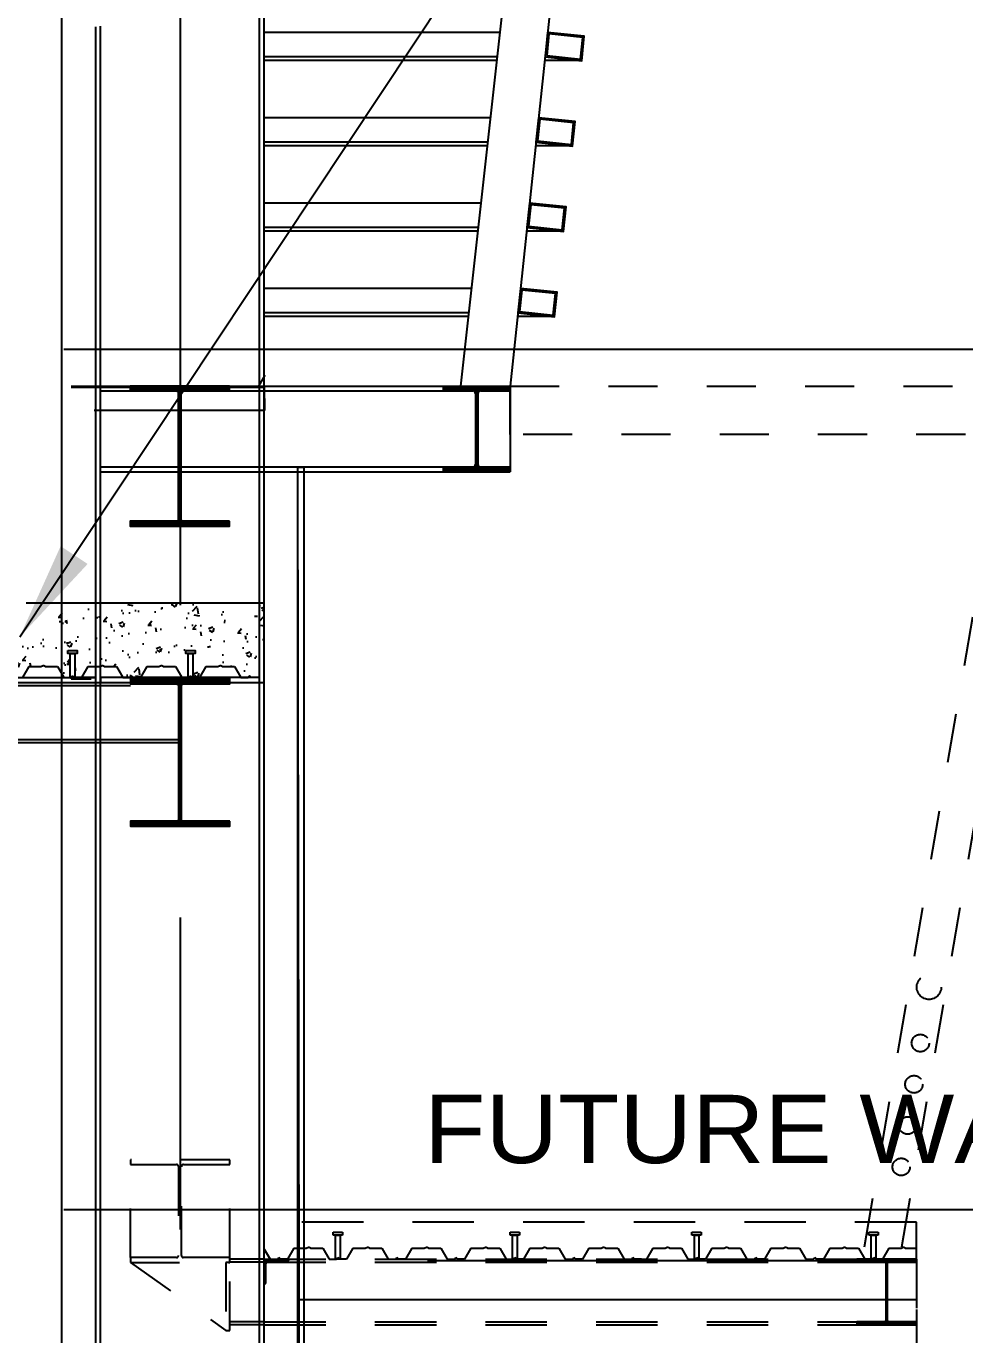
# Model space of a CAD drawing. Header units: millimetres. Extents: x 2148 to 2681, y 758 to 986.
# Drawn here: x 2215.963 to 2217.872, y 854.152 to 856.814 of the extents above; entities that cross this region are included whole.
import ezdxf

# ---------------------------------------------------------------- set-up
doc = ezdxf.new("R2010")
doc.units = ezdxf.units.MM
for name, pattern in [('CENTER2', [28.575, 19.05, -3.175, 3.175, -3.175]), ('DASHED2', [0.375, 0.25, -0.125]), ('HIDDEN', [0.375, 0.25, -0.125])]:
    doc.linetypes.add(name, pattern=pattern)
for name, color, linetype in [("arch'l plan-pl", 8, 'Continuous'), ('D', 1, 'Continuous'), ('HATCH', 8, 'Continuous'), ('L1', 1, 'Continuous'), ('Layer1', 5, 'Continuous'), ('S_GRID LINES', 252, 'Continuous')]:
    doc.layers.add(name, color=color, linetype=linetype)
doc.styles.add('ARIALNW', font='ARIALN.TTF')
doc.styles.add('MMTX$0$ESMX$0$X-OPTA1D', font='x-opta1d')
doc.dimstyles.new('DIM 200', dxfattribs={"dimtxt": 0.36, "dimasz": 0.35, "dimexe": 0.1, "dimexo": 0, "dimgap": 0.08, "dimtad": 1, "dimlfac": 2, "dimrnd": 0.005, "dimzin": 1, "dimdsep": 46, "dimtxsty": 'ARIALNW', "dimcen": 0.09, "dimclrd": 6, "dimclre": 6, "dimclrt": 13, "dimadec": 0, "dimazin": 0, "dimtfac": 1, "dimtofl": 0, "dimtmove": 2, "dimatfit": 3, "dimfxl": 1, "dimtolj": 1, "dimtzin": 0, "dimarcsym": 0})
pattern_1 = [(50, (179.72162, -681.11497), (0.0910923345, -0.0079695428), [0.009525, -0.104775]), (355, (179.72162, -681.11497), (-0.017621413, 0.0955283214), [0.00762, -0.08382]), (100.451, (179.72921, -681.11564), (0.0734712508, 0.087558344), [0.008095, -0.089045]), (46.1842, (179.72162, -681.08957), (0.1355395204, -0.021021164), [0.0142875, -0.1571625]), (96.6356, (179.73291, -681.09132), (0.118702117, 0.123712778), [0.0121425, -0.1335675]), (351.184, (179.72162, -681.08957), (0.118702303, 0.123712559), [0.01143, -0.12573]), (21, (179.73432, -681.09592), (0.07580744, -0.0511327593), [0.009525, -0.104775]), (326, (179.73432, -681.09592), (0.0309010142, 0.092093983), [0.00762, -0.08382]), (71.4514, (179.740635, -681.10018), (0.1067082454, 0.040961429), [0.008095, -0.089045]), (37.5, (179.721617, -681.114972), (0.00154430163, 0.04227751944), [0, -0.082804, 0, -0.08509, 0, -0.0841375]), (7.5, (179.721617, -681.114972), (0.03340983126, 0.0500902874), [0, -0.048514, 0, -0.080899, 0, -0.0320675]), (327.5, (179.693296, -681.114972), (0.0677952976, -0.002864372), [0, -0.03175, 0, -0.09906, 0, -0.131445]), (317.5, (179.680596, -681.11497), (0.0740645907, 0.0127132455), [0, -0.041275, 0, -0.065786, 0, -0.093345])]

# ---------------------------------------------------------------- blocks, each defined once
blk = doc.blocks.new('*D2282')
at = {"layer": 'D', "color": 6, "lineweight": -2, "ltscale": 0.5, "transparency": 16777216}
for p, q in [((2216.5462, 854.4071), (2222.1587, 854.4071)), ((2222.0587, 852.9371), (2222.0587, 854.1271)), ((2216.5462, 852.6571), (2222.1587, 852.6571))]:
    blk.add_line(p, q, dxfattribs=at)
at = {"layer": 'D', "color": 6, "ltscale": 0.5, "transparency": 16777216}
for points in [[(2222.012, 854.1271), (2222.1054, 854.1271), (2222.0587, 854.4071)], [(2222.012, 852.9371), (2222.1054, 852.9371), (2222.0587, 852.6571)]]:
    blk.add_solid(points, dxfattribs=at)
at = {"layer": 'Defpoints', "color": 0, "ltscale": 0.5, "transparency": 16777216}
for p in [(2216.5462, 854.4071, 0), (2222.0587, 854.4071), (2216.5462, 852.6571)]:
    blk.add_point(p, dxfattribs=at)
at = {"layer": 'D', "color": 13, "ltscale": 0.5, "transparency": 16777216, "insert": (2221.7949, 853.5321), "char_height": 0.36, "attachment_point": 5, "rotation": 90, "style": 'ARIALNW'}
blk.add_mtext('\\A1;3.50', dxfattribs=at)
blk = doc.blocks.new('*D2288')
at = {"layer": 'D', "color": 6, "lineweight": -2, "ltscale": 0.5, "transparency": 16777216}
for p, q in [((2216.5462, 856.1571), (2222.1587, 856.1571)), ((2222.0587, 854.6871), (2222.0587, 855.8771)), ((2216.0391, 854.4071), (2222.1587, 854.4071))]:
    blk.add_line(p, q, dxfattribs=at)
at = {"layer": 'D', "color": 6, "ltscale": 0.5, "transparency": 16777216}
for points in [[(2222.012, 855.8771), (2222.1054, 855.8771), (2222.0587, 856.1571)], [(2222.012, 854.6871), (2222.1054, 854.6871), (2222.0587, 854.4071)]]:
    blk.add_solid(points, dxfattribs=at)
at = {"layer": 'Defpoints', "color": 0, "ltscale": 0.5, "transparency": 16777216}
for p in [(2216.5462, 856.1571), (2222.0587, 856.1571), (2216.0391, 854.4071, 0)]:
    blk.add_point(p, dxfattribs=at)
at = {"layer": 'D', "color": 13, "ltscale": 0.5, "transparency": 16777216, "insert": (2221.7949, 855.2821), "char_height": 0.36, "attachment_point": 5, "rotation": 90, "style": 'ARIALNW'}
blk.add_mtext('\\A1;3.50', dxfattribs=at)
blk = doc.blocks.new('*D2289')
at = {"layer": 'D', "color": 6, "lineweight": -2, "ltscale": 0.5, "transparency": 16777216}
for p, q in [((2216.5462, 857.9071), (2222.1587, 857.9071)), ((2222.0587, 856.4371), (2222.0587, 857.6271)), ((2216.0391, 856.1571), (2222.1587, 856.1571))]:
    blk.add_line(p, q, dxfattribs=at)
at = {"layer": 'D', "color": 6, "ltscale": 0.5, "transparency": 16777216}
for points in [[(2222.012, 857.6271), (2222.1054, 857.6271), (2222.0587, 857.9071)], [(2222.012, 856.4371), (2222.1054, 856.4371), (2222.0587, 856.1571)]]:
    blk.add_solid(points, dxfattribs=at)
at = {"layer": 'Defpoints', "color": 0, "ltscale": 0.5, "transparency": 16777216}
for p in [(2216.5462, 857.9071), (2222.0587, 857.9071), (2216.0391, 856.1571, 0)]:
    blk.add_point(p, dxfattribs=at)
at = {"layer": 'D', "color": 13, "ltscale": 0.5, "transparency": 16777216, "insert": (2221.7949, 857.0321), "char_height": 0.36, "attachment_point": 5, "rotation": 90, "style": 'ARIALNW'}
blk.add_mtext('\\A1;3.50', dxfattribs=at)

msp = doc.modelspace()

# ---------------------------------------------------------------- hatches: boundary and pattern name
at = {"layer": 'D'}
h = msp.add_hatch(dxfattribs=at)
h.set_pattern_fill('AR-CONC', color=256, scale=0.0005, style=0)
h.set_pattern_definition(pattern_1)
h.paths.add_polyline_path([(2216.4470241, 855.6407347), (2216.4370241, 855.6407347), (2216.4370241, 855.4791525), (2216.4470241, 855.4791525)])
h.paths.add_polyline_path([(2216.4370241, 855.6407347), (2216.2755365, 855.6407347), (2216.2755365, 855.4955092), (2216.2792237, 855.4891525), (2216.2922154, 855.4891525), (2216.2922154, 855.538074), (2216.2872437, 855.538074), (2216.2872437, 855.5441272), (2216.3062505, 855.5441272), (2216.3062505, 855.538074), (2216.3016536, 855.538074), (2216.3016536, 855.4891525), (2216.3148829, 855.4891525), (2216.3277434, 855.5113239), (2216.3527434, 855.5113239), (2216.3570568, 855.5136725), (2216.3613701, 855.5113239), (2216.3863701, 855.5113239), (2216.3992306, 855.4891525), (2216.4140886, 855.4891525), (2216.4170602, 855.4924305), (2216.4200318, 855.4891525), (2216.4370241, 855.4891525)])
h.paths.add_polyline_path([(2216.2755365, 855.6407347), (2216.1140443, 855.6407347), (2216.1140443, 855.5120398), (2216.1170429, 855.5136725), (2216.1213563, 855.5113239), (2216.1463563, 855.5113239), (2216.1592168, 855.4891525), (2216.1740748, 855.4891525), (2216.1770464, 855.4924305), (2216.180018, 855.4891525), (2216.194876, 855.4891525), (2216.2077365, 855.5113239), (2216.2327365, 855.5113239), (2216.2370499, 855.5136725), (2216.2413632, 855.5113239), (2216.2663632, 855.5113239), (2216.2755365, 855.4955092)])
h.paths.add_polyline_path([(2216.1040443, 855.6407347), (2216.0622371, 855.6407347, 0.065982726), (2216.0353786, 855.6245984), (2216.0353786, 855.4957577), (2216.0392099, 855.4891525), (2216.0522016, 855.4891525), (2216.0522016, 855.538074), (2216.0472299, 855.538074), (2216.0472299, 855.5441272), (2216.0662367, 855.5441272), (2216.0662367, 855.538074), (2216.0616398, 855.538074), (2216.0616398, 855.4891525), (2216.0748691, 855.4891525), (2216.0877296, 855.5113239), (2216.1040443, 855.5113239)])
h.paths.add_polyline_path([(2216.1140443, 855.6407347), (2216.1040443, 855.6407347), (2216.1040443, 855.5113239), (2216.1127296, 855.5113239), (2216.1140443, 855.5120398)])
h = msp.add_hatch(dxfattribs=at)
h.set_pattern_fill('AR-CONC', color=256, scale=0.0005, style=0)
h.set_pattern_definition(pattern_1)
h.paths.add_polyline_path([(2216.0353786, 855.6245984, 0.156070123), (2215.9950481, 855.5641525), (2214.827393, 855.5641525), (2214.827393, 855.5094054), (2214.8391407, 855.4891525), (2214.8539987, 855.4891525), (2214.8569703, 855.4924305), (2214.8599419, 855.4891525), (2214.8747999, 855.4891525), (2214.8876604, 855.5113239), (2214.9126604, 855.5113239), (2214.9169738, 855.5136725), (2214.9212871, 855.5113239), (2214.9462871, 855.5113239), (2214.9591476, 855.4891525), (2214.9740056, 855.4891525), (2214.9769772, 855.4924305), (2214.9799488, 855.4891525), (2214.9948068, 855.4891525), (2215.0076673, 855.5113239), (2215.0326673, 855.5113239), (2215.0369807, 855.5136725), (2215.041294, 855.5113239), (2215.066294, 855.5113239), (2215.0791546, 855.4891525), (2215.0921462, 855.4891525), (2215.0921462, 855.538074), (2215.0871745, 855.538074), (2215.0871745, 855.5441272), (2215.1061813, 855.5441272), (2215.1061813, 855.538074), (2215.1015844, 855.538074), (2215.1015844, 855.4891525), (2215.1148138, 855.4891525), (2215.1276743, 855.5113239), (2215.1526743, 855.5113239), (2215.1569876, 855.5136725), (2215.161301, 855.5113239), (2215.186301, 855.5113239), (2215.1991615, 855.4891525), (2215.2140195, 855.4891525), (2215.2169911, 855.4924305), (2215.2199627, 855.4891525), (2215.2348207, 855.4891525), (2215.2476812, 855.5113239), (2215.2726812, 855.5113239), (2215.2769945, 855.5136725), (2215.2813079, 855.5113239), (2215.3063079, 855.5113239), (2215.3191684, 855.4891525), (2215.3340264, 855.4891525), (2215.336998, 855.4924305), (2215.3399696, 855.4891525), (2215.3548276, 855.4891525), (2215.3676881, 855.5113239), (2215.3926881, 855.5113239), (2215.3970014, 855.5136725), (2215.4013148, 855.5113239), (2215.4263148, 855.5113239), (2215.4391753, 855.4891525), (2215.452167, 855.4891525), (2215.452167, 855.538074), (2215.4471953, 855.538074), (2215.4471953, 855.5441272), (2215.4662021, 855.5441272), (2215.4662021, 855.538074), (2215.4616052, 855.538074), (2215.4616052, 855.4891525), (2215.4748345, 855.4891525), (2215.487695, 855.5113239), (2215.512695, 855.5113239), (2215.5170084, 855.5136725), (2215.5213217, 855.5113239), (2215.5463217, 855.5113239), (2215.5591822, 855.4891525), (2215.5740402, 855.4891525), (2215.5770118, 855.4924305), (2215.5799834, 855.4891525), (2215.5948414, 855.4891525), (2215.6077019, 855.5113239), (2215.6327019, 855.5113239), (2215.6370153, 855.5136725), (2215.6413286, 855.5113239), (2215.6663286, 855.5113239), (2215.6791891, 855.4891525), (2215.6940471, 855.4891525), (2215.6970187, 855.4924305), (2215.6999903, 855.4891525), (2215.7148483, 855.4891525), (2215.7277088, 855.5113239), (2215.7527088, 855.5113239), (2215.7570222, 855.5136725), (2215.7613356, 855.5113239), (2215.7863356, 855.5113239), (2215.7991961, 855.4891525), (2215.8121877, 855.4891525), (2215.8121877, 855.538074), (2215.807216, 855.538074), (2215.807216, 855.5441272), (2215.8262228, 855.5441272), (2215.8262228, 855.538074), (2215.8216259, 855.538074), (2215.8216259, 855.4891525), (2215.8348553, 855.4891525), (2215.8477158, 855.5113239), (2215.8727158, 855.5113239), (2215.8770291, 855.5136725), (2215.8813425, 855.5113239), (2215.9063425, 855.5113239), (2215.919203, 855.4891525), (2215.934061, 855.4891525), (2215.9370326, 855.4924305), (2215.9400042, 855.4891525), (2215.9548622, 855.4891525), (2215.9677227, 855.5113239), (2215.9927227, 855.5113239), (2215.997036, 855.5136725), (2216.0013494, 855.5113239), (2216.0263494, 855.5113239), (2216.0353786, 855.4957577)])
at = {"layer": 'HATCH', "ltscale": 0.5}
h = msp.add_hatch(dxfattribs=at)
h.set_pattern_fill('ANSI31', color=256, scale=0.01, style=0)
h.set_pattern_definition([(45, (81958.5419648, 3604.6356654), (-0.000883883476483, 0.000883883476483), [])])
edge = h.paths.add_edge_path()
edge.add_line((2216.3761626, 855.8070589), (2216.2818552, 855.8070589))
edge.add_arc((2216.2818552, 855.8109586), 0.0038997, 174.0972671, 270, ccw=False)
edge.add_line((2216.2779761, 855.8113597), (2216.2779761, 856.0677582))
edge.add_arc((2216.2818552, 856.0681592), 0.0038997, 89.6345547, 185.9027329, ccw=False)
edge.add_line((2216.28188, 856.0720589), (2216.3761626, 856.0720589))
edge.add_line((2216.3761626, 856.0720589), (2216.3761626, 856.0820589))
edge.add_line((2216.3761626, 856.0820589), (2216.1740595, 856.0820589))
edge.add_line((2216.1740595, 856.0820589), (2216.1740595, 856.0720589))
edge.add_line((2216.1740595, 856.0720589), (2216.2680678, 856.0720589))
edge.add_arc((2216.2680927, 856.0681592), 0.0038997, -4.2920933, 90.3654453, ccw=False)
edge.add_line((2216.2719815, 856.0678674), (2216.2719815, 855.8112505))
edge.add_arc((2216.2680927, 855.8109586), 0.0038997, -90, 4.2920933, ccw=False)
edge.add_line((2216.2680927, 855.8070589), (2216.1740595, 855.8070589))
edge.add_line((2216.1740595, 855.8070589), (2216.1740595, 855.7970589))
edge.add_line((2216.1740595, 855.7970589), (2216.3761626, 855.7970589))
edge.add_line((2216.3761626, 855.7970589), (2216.3761626, 855.8070589))
h = msp.add_hatch(dxfattribs=at)
h.set_pattern_fill('ANSI31', color=256, scale=0.01, style=0)
h.set_pattern_definition([(45, (81799.4064169, 3604.6356654), (-0.000883883476483, 0.000883883476483), [])])
h.paths.add_polyline_path([(2216.9470241, 855.9075144), (2216.9470241, 855.9175144), (2216.8865057, 855.9175144, -0.414213562), (2216.8815057, 855.9225144), (2216.8815057, 856.0670589, -0.414213562), (2216.8865057, 856.0720589), (2216.9470241, 856.0720589), (2216.9470241, 856.0820589), (2216.8110521, 856.0820589), (2216.8110521, 856.0720589), (2216.8715057, 856.0720589, -0.414213563), (2216.8765057, 856.0670589), (2216.8765057, 855.9225144, -0.414213562), (2216.8715057, 855.9175144), (2216.8110521, 855.9175144), (2216.8110521, 855.9075144)])
h = msp.add_hatch(dxfattribs=at)
h.set_pattern_fill('ANSI31', color=256, scale=0.01, style=0)
h.set_pattern_definition([(45, (81958.542388, 3604.039759), (-0.000883883476483, 0.000883883476483), [])])
edge = h.paths.add_edge_path()
edge.add_line((2216.3765858, 855.1967124), (2216.2822783, 855.1967124))
edge.add_arc((2216.2822783, 855.2006121), 0.0038997, 174.0972671, 270, ccw=False)
edge.add_line((2216.2783993, 855.2010132), (2216.2783993, 855.4718518))
edge.add_arc((2216.2822783, 855.4722528), 0.0038997, 89.6345547, 185.9027329, ccw=False)
edge.add_line((2216.2823032, 855.4761525), (2216.3765858, 855.4761525))
edge.add_line((2216.3765858, 855.4761525), (2216.3765858, 855.4861525))
edge.add_line((2216.3765858, 855.4861525), (2216.1744827, 855.4861525))
edge.add_line((2216.1744827, 855.4861525), (2216.1744827, 855.4761525))
edge.add_line((2216.1744827, 855.4761525), (2216.268491, 855.4761525))
edge.add_arc((2216.2685158, 855.4722528), 0.0038997, -4.2920933, 90.3654453, ccw=False)
edge.add_line((2216.2724046, 855.471961), (2216.2724046, 855.200904))
edge.add_arc((2216.2685158, 855.2006121), 0.0038997, -90, 4.2920933, ccw=False)
edge.add_line((2216.2685158, 855.1967124), (2216.1744827, 855.1967124))
edge.add_line((2216.1744827, 855.1967124), (2216.1744827, 855.1867124))
edge.add_line((2216.1744827, 855.1867124), (2216.3765858, 855.1867124))
edge.add_line((2216.3765858, 855.1867124), (2216.3765858, 855.1967124))
at = {"layer": 'HATCH', "linetype": 'HIDDEN', "ltscale": 0.5}
h = msp.add_hatch(dxfattribs=at)
h.set_pattern_fill('ANSI31', color=256, scale=0.01, style=0)
h.set_pattern_definition([(134.9999990975, (-77534.9917199, 3602.8610282), (0.000883883490406, 0.00088388346256), [])])
h.paths.add_polyline_path([(2216.4501687, 854.2967522, -0.318843234), (2216.4564627, 854.3031655), (2216.4470328, 854.3031655), (2216.4471687, 854.2561657), (2216.4501687, 854.2561657)])
h.paths.add_polyline_path([(2216.4970363, 854.3061655), (2216.4970363, 854.3031655), (2216.4470328, 854.3031655), (2216.4470241, 854.3061655)])
h = msp.add_hatch(dxfattribs=at)
h.set_pattern_fill('ANSI31', color=256, scale=0.006, style=0)
h.set_pattern_definition([(45, (50063.073038, 2503.4383294), (-0.00053033008589, 0.00053033008589), [])])
edge = h.paths.add_edge_path()
edge.add_line((2217.7735566, 854.1784629), (2217.7169722, 854.1784629))
edge.add_arc((2217.7169722, 854.1808027), 0.0023398, 174.097267, 269.9999999, ccw=False)
edge.add_line((2217.7146447, 854.1810434), (2217.7146447, 854.2975851))
edge.add_arc((2217.7169722, 854.2978257), 0.0023398, 89.6345547, 185.9027329, ccw=False)
edge.add_line((2217.7169871, 854.3001655), (2217.7735566, 854.3001655))
edge.add_line((2217.7735566, 854.3001655), (2217.7735566, 854.3061655))
edge.add_line((2217.7735566, 854.3061655), (2217.6522948, 854.3061655))
edge.add_line((2217.6522948, 854.3061655), (2217.6522948, 854.3001655))
edge.add_line((2217.6522948, 854.3001655), (2217.7086998, 854.3001655))
edge.add_arc((2217.7087147, 854.2978257), 0.0023398, -4.292093, 90.3654456, ccw=False)
edge.add_line((2217.711048, 854.2976506), (2217.711048, 854.1809779))
edge.add_arc((2217.7087147, 854.1808027), 0.0023398, -90.0000001, 4.2920931, ccw=False)
edge.add_line((2217.7087147, 854.1784629), (2217.6522948, 854.1784629))
edge.add_line((2217.6522948, 854.1784629), (2217.6522948, 854.1724629))
edge.add_line((2217.6522948, 854.1724629), (2217.7735566, 854.1724629))
edge.add_line((2217.7735566, 854.1724629), (2217.7735566, 854.1784629))

# ---------------------------------------------------------------- linework, layer by layer
at = {"linetype": 'HIDDEN', "ltscale": 0.3}
for p, q in [((2217.6679972, 854.3311655, 0), (2217.9692871, 856.0820589, 0)), ((2217.7440995, 854.3311655, 0), (2218.0453894, 856.0820589, 0)), ((2217.7735566, 854.2034629, 0), (2217.7735566, 852.5820768, 0))]:
    msp.add_line(p, q, dxfattribs=at)
at = {"ltscale": 0.05}
for p, q in [((2216.5153811, 853.0548477, 0), (2216.5153811, 855.9175144, 0.0000001)), ((2217.7735566, 854.3025134, 0), (2216.7787006, 854.3025134, 0)), ((2217.7735566, 854.222968, 0), (2216.5153811, 854.222968, 0))]:
    msp.add_line(p, q, dxfattribs=at)
at = {"linetype": 'HIDDEN', "ltscale": 0.05}
for q in [(2217.7735566, 854.3811655, 0), (2217.7735566, 854.1724629, 0)]:
    msp.add_line((2217.7735566, 854.3061655, 0), q, dxfattribs=at)
at = {"linetype": 'HIDDEN', "ltscale": 0.3, "elevation": 0}
msp.add_lwpolyline([(2216.9470241, 856.0820589), (2218.273312, 856.0820589), (2218.273312, 855.9832949), (2216.9470241, 855.9832949)], close=True, dxfattribs=at)
at = {"linetype": 'HIDDEN', "ltscale": 0.05}
for centre, radius in [((2217.7991341, 854.8592606, 0), 0.025), ((2217.7815765, 854.7456088, 0), 0.0177312), ((2217.7685992, 854.6616053, 0), 0.0177312), ((2217.7556552, 854.5778178, 0), 0.0177312), ((2217.7426445, 854.4935983, 0), 0.0177312)]:
    msp.add_circle(centre, radius, dxfattribs=at)
at = {"layer": "arch'l plan-pl", "linetype": 'DASHED2', "ltscale": 0.05}
for p, q in [((2216.1744827, 854.3093467, 0), (2216.1744827, 854.498313, 0)), ((2216.3765858, 854.3093467, 0), (2216.3765858, 854.498313, 0)), ((2216.4470013, 854.3061655, 0), (2216.3765858, 854.3061655, 0)), ((2216.1744827, 854.2993467, 0), (2216.3690156, 854.1606695, 0)), ((2216.4583499, 854.3001655, 0), (2216.3765858, 854.3001655, 0)), ((2216.4470241, 854.1784629, 0), (2216.3765858, 854.1784629, 0)), ((2216.4470241, 854.1724629, 0), (2216.3765858, 854.1724629, 0))]:
    msp.add_line(p, q, dxfattribs=at)
at = {"layer": "arch'l plan-pl", "linetype": 'DASHED2', "ltscale": 0.05, "elevation": 0}
msp.add_lwpolyline([(2216.3765858, 854.3093467), (2216.2822783, 854.3093467, -0.444720244), (2216.2783993, 854.3136475), (2216.2783993, 854.4940123, -0.446631522), (2216.2823032, 854.498313), (2216.3765858, 854.498313), (2216.3765858, 854.508313), (2216.1744827, 854.508313), (2216.1744827, 854.498313), (2216.268491, 854.498313, -0.438228127), (2216.2724046, 854.4941215), (2216.2724046, 854.3135383, -0.436328672), (2216.2685158, 854.3093467), (2216.1744827, 854.3093467), (2216.1744827, 854.2993467), (2216.3765858, 854.2993467)], format="xyb", close=True, dxfattribs=at)
msp.add_lwpolyline([(2216.3765858, 854.2993467), (2216.3690156, 854.2993467), (2216.3690156, 854.1606695), (2216.3765858, 854.1606695)], close=True, dxfattribs=at)
at = {"layer": 'D', "color": 3, "ltscale": 0.5}
for p, q in [((2216.4370241, 853.1570589, 0), (2216.4370241, 861.5819577, 0)), ((2216.4470241, 853.1570589, 0), (2216.4470241, 861.5819577, 0)), ((2216.1040443, 853.1570589, 0), (2216.1040443, 856.8127005, 0)), ((2216.1140443, 853.1570589, 0), (2216.1140443, 856.8138616, 0)), ((2216.4470241, 856.0820589, 0.0000001), (2216.9470241, 856.0820589, 0.0000001)), ((2216.4470241, 856.0720589, 0.0000001), (2216.8715057, 856.0720589, 0.0000001)), ((2216.9470241, 856.0820589, 0.0000001), (2216.9470241, 855.9075144, 0.0000001)), ((2216.4470241, 855.9175144, 0.0000001), (2216.8715057, 855.9175144, 0.0000001)), ((2216.4470241, 855.9075144, 0.0000001), (2216.9470241, 855.9075144, 0.0000001)), ((2216.8865057, 855.9175144, 0.0000001), (2216.9470241, 855.9175144, 0.0000001)), ((2211.9470241, 855.4891525, 0), (2216.1040443, 855.4891525, 0)), ((2214.7772272, 855.4791525, 0), (2216.1040443, 855.4791525, 0))]:
    msp.add_line(p, q, dxfattribs=at)
at = {"layer": 'D', "ltscale": 0.5}
for p, q in [((2216.4470241, 856.0790589, 0), (2216.0540322, 856.0790589, 0)), ((2216.4470241, 856.0320591, 0), (2216.1008998, 856.0320591, 0)), ((2215.9625773, 855.6407347, 0), (2216.4470241, 855.6407347, 0)), ((2216.0540322, 855.4891525, 0), (2216.0540322, 855.4861525, 0))]:
    msp.add_line(p, q, dxfattribs=at)
at = {"layer": 'D'}
for p, q in [((2214.7772272, 855.4791525, 0), (2216.4470241, 855.4791525, 0)), ((2214.7772272, 855.4729798, 0), (2216.1744827, 855.4729798, 0)), ((2214.7772272, 855.3633209, 0), (2216.2724046, 855.3633209, 0)), ((2214.7772272, 855.3571482, 0), (2216.2724046, 855.3571482, 0))]:
    msp.add_line(p, q, dxfattribs=at)
at = {"layer": 'D', "linetype": 'HIDDEN', "ltscale": 0.5}
for p, q in [((2217.7735566, 854.3811655, 0), (2216.4470241, 854.3811655, 0)), ((2216.4470241, 854.3061655, 0), (2217.6522948, 854.3061655, 0)), ((2216.4970363, 854.3061655, 0), (2216.4970363, 854.3031655, 0)), ((2216.4470241, 854.3001655, 0), (2217.6522948, 854.3001655, 0)), ((2216.4501687, 854.2561657, 0), (2216.4501687, 854.2967522, 0)), ((2216.4470241, 854.1784629, 0), (2217.6522948, 854.1784629, 0)), ((2216.4470241, 854.1724629, 0), (2217.6522948, 854.1724629, 0))]:
    msp.add_line(p, q, dxfattribs=at)
at = {"layer": 'D', "color": 3, "ltscale": 0.5, "elevation": 0}
for points in [[(2216.3761626, 855.8070589), (2216.2818552, 855.8070589, -0.444720244), (2216.2779761, 855.8113597), (2216.2779761, 856.0677582, -0.446631522), (2216.28188, 856.0720589), (2216.3761626, 856.0720589), (2216.3761626, 856.0820589), (2216.1740595, 856.0820589), (2216.1740595, 856.0720589), (2216.2680678, 856.0720589, -0.438228127), (2216.2719815, 856.0678674), (2216.2719815, 855.8112505, -0.436328672), (2216.2680927, 855.8070589), (2216.1740595, 855.8070589), (2216.1740595, 855.7970589), (2216.3761626, 855.7970589)], [(2216.3765858, 855.1967124), (2216.2822783, 855.1967124, -0.444720244), (2216.2783993, 855.2010132), (2216.2783993, 855.4718518, -0.446631522), (2216.2823032, 855.4761525), (2216.3765858, 855.4761525), (2216.3765858, 855.4861525), (2216.1744827, 855.4861525), (2216.1744827, 855.4761525), (2216.268491, 855.4761525, -0.438228127), (2216.2724046, 855.471961), (2216.2724046, 855.200904, -0.436328672), (2216.2685158, 855.1967124), (2216.1744827, 855.1967124), (2216.1744827, 855.1867124), (2216.3765858, 855.1867124)]]:
    msp.add_lwpolyline(points, format="xyb", close=True, dxfattribs=at)
msp.add_lwpolyline([(2216.1140443, 855.4791525), (2216.4370241, 855.4791525), (2216.4370241, 855.4891525), (2216.1140443, 855.4891525)], close=True, dxfattribs=at)
at = {"layer": 'D', "color": 3, "linetype": 'HIDDEN', "ltscale": 0.5, "elevation": 0}
msp.add_lwpolyline([(2217.7735566, 854.1784629), (2217.7169722, 854.1784629, -0.444720244), (2217.7146447, 854.1810434), (2217.7146447, 854.2975851, -0.446631522), (2217.7169871, 854.3001655), (2217.7735566, 854.3001655), (2217.7735566, 854.3061655), (2217.6522948, 854.3061655), (2217.6522948, 854.3001655), (2217.7086998, 854.3001655, -0.438228127), (2217.711048, 854.2976506), (2217.711048, 854.1809779, -0.436328672), (2217.7087147, 854.1784629), (2217.6522948, 854.1784629), (2217.6522948, 854.1724629), (2217.7735566, 854.1724629)], format="xyb", close=True, dxfattribs=at)
at = {"layer": 'D', "linetype": 'HIDDEN', "ltscale": 0.5}
msp.add_arc((2216.457833, 854.2955255, 0), 0.0077619, 100.1689057, 170.907026, dxfattribs=at)
at = {"layer": 'HATCH', "linetype": 'ByBlock', "ltscale": 0.5}
for p, q in [((2216.0353786, 853.1570589, 0), (2216.0353786, 861.7747601, 0)), ((2216.9260364, 856.8014624, 0), (2216.4470241, 856.8014624, 0.000001)), ((2216.9205334, 856.7517416, 0), (2216.4470241, 856.7517416, 0.000001)), ((2216.9196923, 856.7441429, 0.0000001), (2216.4470241, 856.7441429, 0.0000011)), ((2216.9068186, 856.6278266, 0.0000001), (2216.4470241, 856.6278266, 0.000001)), ((2216.9013155, 856.5781058, 0.0000001), (2216.4470241, 856.5781058, 0.000001)), ((2216.9004745, 856.5705071, 0.0000002), (2216.4470241, 856.5705071, 0.0000012)), ((2216.8876007, 856.4541908, 0.0000001), (2216.4470241, 856.4541908, 0.0000011)), ((2216.8820977, 856.4044701, 0.0000001), (2216.4470241, 856.4044701, 0.0000011)), ((2216.8812566, 856.3968713, 0.0000003), (2216.4470241, 856.3968713, 0.0000012)), ((2216.8683829, 856.280555, 0.0000002), (2216.4470241, 856.280555, 0.0000011)), ((2216.8628798, 856.2308343, 0.0000002), (2216.4470241, 856.2308343, 0.0000011)), ((2216.8620388, 856.2232355, 0.0000004), (2216.4470241, 856.2232355, 0.0000012))]:
    msp.add_line(p, q, dxfattribs=at)
at = {"layer": 'HATCH', "ltscale": 0.5}
for p, q in [((2216.4477503, 856.1042302, 0), (2216.4348898, 856.0820589, 0)), ((2216.0540322, 856.0820589, 0), (2216.4470241, 856.0820589, 0)), ((2216.4470241, 856.0820589, 0), (2216.4471687, 856.0320591, 0)), ((2215.9677227, 855.5113239, -0.0000001), (2215.9548622, 855.4891525, 0)), ((2215.9677227, 855.5113239, -0.0000001), (2215.9927227, 855.5113239, -0.0000001)), ((2215.9927227, 855.5113239, -0.0000001), (2215.997036, 855.5136725, -0.0000003)), ((2216.0013494, 855.5113239, -0.0000001), (2215.997036, 855.5136725, -0.0000003)), ((2216.0013494, 855.5113239, -0.0000001), (2216.0263494, 855.5113239, -0.0000001)), ((2216.0263494, 855.5113239, -0.0000001), (2216.0392099, 855.4891525, 0)), ((2216.0877296, 855.5113239, -0.0000001), (2216.0748691, 855.4891525, 0)), ((2216.0877296, 855.5113239, -0.0000001), (2216.1127296, 855.5113239, -0.0000001)), ((2216.1127296, 855.5113239, -0.0000001), (2216.1170429, 855.5136725, -0.0000003)), ((2216.1213563, 855.5113239, -0.0000001), (2216.1170429, 855.5136725, -0.0000003)), ((2216.1213563, 855.5113239, -0.0000001), (2216.1463563, 855.5113239, -0.0000001)), ((2216.1463563, 855.5113239, -0.0000001), (2216.1592168, 855.4891525, 0)), ((2216.2077365, 855.5113239, -0.0000001), (2216.194876, 855.4891525, 0)), ((2216.2077365, 855.5113239, -0.0000001), (2216.2327365, 855.5113239, -0.0000001)), ((2216.2327365, 855.5113239, -0.0000001), (2216.2370499, 855.5136725, -0.0000003)), ((2216.2413632, 855.5113239, -0.0000001), (2216.2370499, 855.5136725, -0.0000003)), ((2216.2413632, 855.5113239, -0.0000001), (2216.2663632, 855.5113239, -0.0000001)), ((2216.2663632, 855.5113239, -0.0000001), (2216.2792237, 855.4891525, 0)), ((2216.3277434, 855.5113239, -0.0000001), (2216.3148829, 855.4891525, 0)), ((2216.3277434, 855.5113239, -0.0000001), (2216.3527434, 855.5113239, -0.0000001)), ((2216.3527434, 855.5113239, -0.0000001), (2216.3570568, 855.5136725, -0.0000003)), ((2216.3613701, 855.5113239, -0.0000001), (2216.3570568, 855.5136725, -0.0000003)), ((2216.3613701, 855.5113239, -0.0000001), (2216.3863701, 855.5113239, -0.0000001)), ((2216.3863701, 855.5113239, -0.0000001), (2216.3992306, 855.4891525, 0)), ((2216.0392099, 855.4891525, 0), (2216.0540679, 855.4891525, 0)), ((2216.0540322, 855.4861525, 0), (2216.0946058, 855.4861525, 0)), ((2216.0540679, 855.4891525, 0), (2216.0570395, 855.4924305, -0.0000003)), ((2216.0600111, 855.4891525, 0), (2216.0570395, 855.4924305, -0.0000003)), ((2216.0748691, 855.4891525, 0), (2216.0600111, 855.4891525, 0)), ((2216.1592168, 855.4891525, 0), (2216.1740748, 855.4891525, 0)), ((2216.1740748, 855.4891525, 0), (2216.1770464, 855.4924305, -0.0000003)), ((2216.180018, 855.4891525, 0), (2216.1770464, 855.4924305, -0.0000003)), ((2216.194876, 855.4891525, 0), (2216.180018, 855.4891525, 0)), ((2216.2792237, 855.4891525, 0), (2216.2940817, 855.4891525, 0)), ((2216.2940817, 855.4891525, 0), (2216.2970533, 855.4924305, -0.0000003)), ((2216.3000249, 855.4891525, 0), (2216.2970533, 855.4924305, -0.0000003)), ((2216.3148829, 855.4891525, 0), (2216.3000249, 855.4891525, 0)), ((2216.3992306, 855.4891525, 0), (2216.4140886, 855.4891525, 0))]:
    msp.add_line(p, q, dxfattribs=at)
at = {"layer": 'HATCH', "linetype": 'HIDDEN', "ltscale": 0.5}
for p, q in [((2216.4140886, 855.4891525, 0), (2216.4170602, 855.4924305, -0.0000003)), ((2216.4200318, 855.4891525, 0), (2216.4170602, 855.4924305, -0.0000003)), ((2216.4470241, 854.3264106, 0), (2216.4587673, 854.3061655, 0)), ((2216.4470241, 854.3061655, 0), (2216.4471687, 854.2561657, 0)), ((2216.4587673, 854.3061655, 0), (2216.4736253, 854.3061655, 0)), ((2216.4736253, 854.3061655, 0), (2216.4765969, 854.3094435, -0.0000002)), ((2216.4795685, 854.3061655, 0), (2216.4765969, 854.3094435, -0.0000002)), ((2216.4944265, 854.3061655, 0), (2216.4795685, 854.3061655, 0)), ((2216.507287, 854.3283369, 0), (2216.4944265, 854.3061655, 0)), ((2216.507287, 854.3283369, 0), (2216.532287, 854.3283369, 0)), ((2216.532287, 854.3283369, 0), (2216.5366003, 854.3306855, -0.0000002)), ((2216.5409137, 854.3283369, 0), (2216.5366003, 854.3306855, -0.0000002)), ((2216.5409137, 854.3283369, 0), (2216.5659137, 854.3283369, 0)), ((2216.5659137, 854.3283369, 0), (2216.5787742, 854.3061655, 0)), ((2216.5787742, 854.3061655, 0), (2216.5936322, 854.3061655, 0)), ((2216.5936322, 854.3061655, 0), (2216.5966038, 854.3094435, -0.0000002)), ((2216.5995754, 854.3061655, 0), (2216.5966038, 854.3094435, -0.0000002)), ((2216.6144334, 854.3061655, 0), (2216.5995754, 854.3061655, 0)), ((2216.6272939, 854.3283369, 0), (2216.6144334, 854.3061655, 0)), ((2216.6272939, 854.3283369, 0), (2216.6522939, 854.3283369, 0)), ((2216.6522939, 854.3283369, 0), (2216.6566072, 854.3306855, -0.0000002)), ((2216.6609206, 854.3283369, 0), (2216.6566072, 854.3306855, -0.0000002)), ((2216.6609206, 854.3283369, 0), (2216.6859206, 854.3283369, 0)), ((2216.6859206, 854.3283369, 0), (2216.6987811, 854.3061655, 0)), ((2216.6987811, 854.3061655, 0), (2216.7136391, 854.3061655, 0)), ((2216.7136391, 854.3061655, 0), (2216.7166107, 854.3094435, -0.0000002)), ((2216.7195823, 854.3061655, 0), (2216.7166107, 854.3094435, -0.0000002)), ((2216.7344403, 854.3061655, 0), (2216.7195823, 854.3061655, 0)), ((2216.7473008, 854.3283369, 0), (2216.7344403, 854.3061655, 0)), ((2216.7473008, 854.3283369, 0), (2216.7723008, 854.3283369, 0)), ((2216.7723008, 854.3283369, 0), (2216.7766142, 854.3306855, -0.0000002)), ((2216.7809275, 854.3283369, 0), (2216.7766142, 854.3306855, -0.0000002)), ((2216.7809275, 854.3283369, 0), (2216.8059275, 854.3283369, 0)), ((2216.8059275, 854.3283369, 0), (2216.818788, 854.3061655, 0)), ((2216.818788, 854.3061655, 0), (2216.833646, 854.3061655, 0)), ((2216.833646, 854.3061655, 0), (2216.8366176, 854.3094435, -0.0000002)), ((2216.8395892, 854.3061655, 0), (2216.8366176, 854.3094435, -0.0000002)), ((2216.8544472, 854.3061655, 0), (2216.8395892, 854.3061655, 0)), ((2216.8673077, 854.3283369, 0), (2216.8544472, 854.3061655, 0)), ((2216.8673077, 854.3283369, 0), (2216.8923077, 854.3283369, 0)), ((2216.8923077, 854.3283369, 0), (2216.8966211, 854.3306855, -0.0000002)), ((2216.9009344, 854.3283369, 0), (2216.8966211, 854.3306855, -0.0000002)), ((2216.9009344, 854.3283369, 0), (2216.9259344, 854.3283369, 0)), ((2216.9259344, 854.3283369, 0), (2216.9387949, 854.3061655, 0)), ((2216.9387949, 854.3061655, 0), (2216.9536529, 854.3061655, 0)), ((2216.9536529, 854.3061655, 0), (2216.9566245, 854.3094435, -0.0000002)), ((2216.9536529, 854.3061655, 0), (2216.9566245, 854.3094435, -0.0000002)), ((2216.9595961, 854.3061655, 0), (2216.9566245, 854.3094435, -0.0000002)), ((2216.9595961, 854.3061655, 0), (2216.9566245, 854.3094435, -0.0000002)), ((2216.9744541, 854.3061655, 0), (2216.9595961, 854.3061655, 0)), ((2216.9744541, 854.3061655, 0), (2216.9595961, 854.3061655, 0)), ((2216.9873146, 854.3283369, 0), (2216.9744541, 854.3061655, 0)), ((2216.9873146, 854.3283369, 0), (2217.0123146, 854.3283369, 0)), ((2217.0123146, 854.3283369, 0), (2217.016628, 854.3306855, -0.0000002)), ((2217.0209414, 854.3283369, 0), (2217.016628, 854.3306855, -0.0000002)), ((2217.0209414, 854.3283369, 0), (2217.0459414, 854.3283369, 0)), ((2217.0459414, 854.3283369, 0), (2217.0588019, 854.3061655, 0)), ((2217.0588019, 854.3061655, 0), (2217.0736599, 854.3061655, 0)), ((2217.0736599, 854.3061655, 0), (2217.0766315, 854.3094435, -0.0000002)), ((2217.0796031, 854.3061655, 0), (2217.0766315, 854.3094435, -0.0000002)), ((2217.0944611, 854.3061655, 0), (2217.0796031, 854.3061655, 0)), ((2217.1073216, 854.3283369, 0), (2217.0944611, 854.3061655, 0)), ((2217.1073216, 854.3283369, 0), (2217.1323216, 854.3283369, 0)), ((2217.1323216, 854.3283369, 0), (2217.1366349, 854.3306855, -0.0000002)), ((2217.1409483, 854.3283369, 0), (2217.1366349, 854.3306855, -0.0000002)), ((2217.1409483, 854.3283369, 0), (2217.1659483, 854.3283369, 0)), ((2217.1659483, 854.3283369, 0), (2217.1788088, 854.3061655, 0)), ((2217.1788088, 854.3061655, 0), (2217.1936668, 854.3061655, 0)), ((2217.1936668, 854.3061655, 0), (2217.1966384, 854.3094435, -0.0000002)), ((2217.19961, 854.3061655, 0), (2217.1966384, 854.3094435, -0.0000002)), ((2217.214468, 854.3061655, 0), (2217.19961, 854.3061655, 0)), ((2217.2373146, 854.3283369, 0), (2217.2244541, 854.3061655, 0)), ((2217.2373146, 854.3283369, 0), (2217.2623146, 854.3283369, 0)), ((2217.2623146, 854.3283369, 0), (2217.266628, 854.3306855, -0.0000002)), ((2217.2709414, 854.3283369, 0), (2217.266628, 854.3306855, -0.0000002)), ((2217.2709414, 854.3283369, 0), (2217.2959414, 854.3283369, 0)), ((2217.2959414, 854.3283369, 0), (2217.3088019, 854.3061655, 0)), ((2217.3088019, 854.3061655, 0), (2217.3236599, 854.3061655, 0)), ((2217.3236599, 854.3061655, 0), (2217.3266315, 854.3094435, -0.0000002)), ((2217.3296031, 854.3061655, 0), (2217.3266315, 854.3094435, -0.0000002)), ((2217.3444611, 854.3061655, 0), (2217.3296031, 854.3061655, 0)), ((2217.3573216, 854.3283369, 0), (2217.3444611, 854.3061655, 0)), ((2217.3573216, 854.3283369, 0), (2217.3823216, 854.3283369, 0)), ((2217.3823216, 854.3283369, 0), (2217.3866349, 854.3306855, -0.0000002)), ((2217.3909483, 854.3283369, 0), (2217.3866349, 854.3306855, -0.0000002)), ((2217.3909483, 854.3283369, 0), (2217.4159483, 854.3283369, 0)), ((2217.4159483, 854.3283369, 0), (2217.4288088, 854.3061655, 0)), ((2217.4288088, 854.3061655, 0), (2217.4436668, 854.3061655, 0)), ((2217.4436668, 854.3061655, 0), (2217.4466384, 854.3094435, -0.0000002)), ((2217.44961, 854.3061655, 0), (2217.4466384, 854.3094435, -0.0000002)), ((2217.464468, 854.3061655, 0), (2217.44961, 854.3061655, 0)), ((2217.4773285, 854.3283369, 0), (2217.464468, 854.3061655, 0)), ((2217.4773285, 854.3283369, 0), (2217.5023285, 854.3283369, 0)), ((2217.5023285, 854.3283369, 0), (2217.5066418, 854.3306855, -0.0000002)), ((2217.5109552, 854.3283369, 0), (2217.5066418, 854.3306855, -0.0000002)), ((2217.5109552, 854.3283369, 0), (2217.5359552, 854.3283369, 0)), ((2217.5359552, 854.3283369, 0), (2217.5488157, 854.3061655, 0)), ((2217.5488157, 854.3061655, 0), (2217.5636737, 854.3061655, 0)), ((2217.5636737, 854.3061655, 0), (2217.5666453, 854.3094435, -0.0000002)), ((2217.5696169, 854.3061655, 0), (2217.5666453, 854.3094435, -0.0000002)), ((2217.5844749, 854.3061655, 0), (2217.5696169, 854.3061655, 0)), ((2217.5973354, 854.3283369, 0), (2217.5844749, 854.3061655, 0)), ((2217.5973354, 854.3283369, 0), (2217.6223354, 854.3283369, 0)), ((2217.6223354, 854.3283369, 0), (2217.6266488, 854.3306855, -0.0000002)), ((2217.6309621, 854.3283369, 0), (2217.6266488, 854.3306855, -0.0000002)), ((2217.6309621, 854.3283369, 0), (2217.6559621, 854.3283369, 0)), ((2217.6559621, 854.3283369, 0), (2217.6688226, 854.3061655, 0)), ((2217.6688226, 854.3061655, 0), (2217.6836806, 854.3061655, 0)), ((2217.6836806, 854.3061655, 0), (2217.6866522, 854.3094435, -0.0000002)), ((2217.6896238, 854.3061655, 0), (2217.6866522, 854.3094435, -0.0000002)), ((2217.7044818, 854.3061655, 0), (2217.6896238, 854.3061655, 0)), ((2217.7173423, 854.3283369, 0), (2217.7044818, 854.3061655, 0)), ((2217.7173423, 854.3283369, 0), (2217.7423423, 854.3283369, 0)), ((2217.7423423, 854.3283369, 0), (2217.7466557, 854.3306855, -0.0000002)), ((2217.750969, 854.3283369, 0), (2217.7466557, 854.3306855, -0.0000002)), ((2217.750969, 854.3283369, 0), (2217.7735566, 854.3283369, 0)), ((2216.4970363, 854.3031655, 0), (2216.4564627, 854.3031655, 0)), ((2216.4471687, 854.2561657, 0), (2216.4501687, 854.2561657, 0))]:
    msp.add_line(p, q, dxfattribs=at)
at = {"layer": 'HATCH', "ltscale": 0.5, "elevation": 0}
for points in [[(2216.0472299, 855.5441272), (2216.0662367, 855.5441272), (2216.0662367, 855.538074), (2216.0472299, 855.538074)], [(2216.0522016, 855.538074), (2216.0616398, 855.538074), (2216.0616398, 855.4891525), (2216.0522016, 855.4891525)], [(2216.2872437, 855.5441272), (2216.3062505, 855.5441272), (2216.3062505, 855.538074), (2216.2872437, 855.538074)], [(2216.2922154, 855.538074), (2216.3016536, 855.538074), (2216.3016536, 855.4891525), (2216.2922154, 855.4891525)]]:
    msp.add_lwpolyline(points, close=True, dxfattribs=at)
msp.add_lwpolyline([(2216.1040443, 855.4891525), (2216.0540322, 855.4891525)], dxfattribs=at)
at = {"layer": 'HATCH', "linetype": 'HIDDEN', "ltscale": 0.5, "elevation": 0}
for points in [[(2216.5867942, 854.3611402), (2216.605801, 854.3611402), (2216.605801, 854.355087), (2216.5867942, 854.355087)], [(2216.9468149, 854.3611402), (2216.9658217, 854.3611402), (2216.9658217, 854.355087), (2216.9468149, 854.355087)], [(2217.3168218, 854.3611402), (2217.3358286, 854.3611402), (2217.3358286, 854.355087), (2217.3168218, 854.355087)], [(2217.6768426, 854.3611402), (2217.6958494, 854.3611402), (2217.6958494, 854.355087), (2217.6768426, 854.355087)], [(2216.5917659, 854.355087), (2216.6012041, 854.355087), (2216.6012041, 854.3061655), (2216.5917659, 854.3061655)], [(2216.9517866, 854.355087), (2216.9612248, 854.355087), (2216.9612248, 854.3061655), (2216.9517866, 854.3061655)], [(2217.3217935, 854.355087), (2217.3312317, 854.355087), (2217.3312317, 854.3061655), (2217.3217935, 854.3061655)], [(2217.6818143, 854.355087), (2217.6912525, 854.355087), (2217.6912525, 854.3061655), (2217.6818143, 854.3061655)]]:
    msp.add_lwpolyline(points, close=True, dxfattribs=at)
msp.add_lwpolyline([(2216.4470241, 854.3061655), (2216.4970363, 854.3061655)], dxfattribs=at)
at = {"layer": 'L1', "ltscale": 0.5, "extrusion": (3.45999e-10, 6.53852e-09, 1)}
for points, elevation in [([(2217.0213982, 856.7544083), (2217.0900129, 856.7471261), (2217.0946566, 856.7908804), (2217.0260419, 856.7981625)], 0.0000062), ([(2217.0029701, 856.5807725), (2217.0715847, 856.5734903), (2217.0762284, 856.6172446), (2217.0076138, 856.6245267)], 0.0000062), ([(2216.9845419, 856.4071367), (2217.0531565, 856.3998545), (2217.0578002, 856.4436088), (2216.9891856, 856.450891)], 0.0000063), ([(2216.9661137, 856.2335009), (2217.0347283, 856.2262187), (2217.039372, 856.269973), (2216.9707574, 856.2772552)], 0.0000064)]:
    msp.add_lwpolyline(points, close=True, dxfattribs=dict(at, elevation=elevation))
at = {"layer": 'Layer1', "ltscale": 0.05}
for p, q in [((2217.4449183, 861.4896285, 0), (2216.8464135, 856.0820589, 0.0000001)), ((2217.5209362, 861.4896285, 0), (2216.9470241, 856.0820589, 0.0000001)), ((2217.0896963, 856.7441429, -0.0000002), (2217.0172919, 856.7441429, -0.0000001)), ((2217.0712681, 856.5705071, -0.0000001), (2216.9988637, 856.5705071, 0)), ((2217.0528399, 856.3968713, -0.0000001), (2216.9804355, 856.3968713, 0.0000001)), ((2217.0344117, 856.2232355, 0), (2216.9620074, 856.2232355, 0.0000001))]:
    msp.add_line(p, q, dxfattribs=at)
at = {"layer": 'Layer1', "ltscale": 0.5}
for p, q in [((2216.1140443, 856.0820589, -0.0000001), (2216.4470241, 856.0820589, 0.0000001)), ((2216.1140443, 856.0720589, -0.0000001), (2216.4470241, 856.0720589, 0.0000001)), ((2216.8110521, 856.0820589, 0.0000001), (2216.8110521, 856.0720589, 0.0000001)), ((2216.8110521, 856.0720589, 0.0000001), (2216.8715057, 856.0720589, 0.0000001)), ((2216.8765057, 856.0670589, 0.0000001), (2216.8765057, 855.9225144, 0.0000001)), ((2216.8815057, 856.0670589, 0.0000001), (2216.8815057, 855.9225144, 0.0000001)), ((2216.8865057, 856.0720589, 0.0000001), (2216.9470241, 856.0720589, 0.0000001)), ((2216.1140443, 855.9175144, -0.0000001), (2216.2719815, 855.9175144, 0)), ((2216.1140443, 855.9075144, -0.0000001), (2216.2719815, 855.9075144, 0)), ((2216.2779761, 855.9175144, 0), (2216.4470241, 855.9175144, 0.0000001)), ((2216.2779761, 855.9075144, 0), (2216.4470241, 855.9075144, 0.0000001)), ((2216.8110521, 855.9175144, 0.0000001), (2216.8110521, 855.9075144, 0.0000001)), ((2216.8110521, 855.9075144, 0.0000001), (2216.9470241, 855.9075144, 0.0000001))]:
    msp.add_line(p, q, dxfattribs=at)
at = {"layer": 'Layer1', "ltscale": 0.05, "extrusion": (3.45999e-10, 6.53852e-09, 1)}
for points, elevation in [([(2217.0180984, 856.7517416), (2217.0926795, 856.7438262), (2217.0979564, 856.793547), (2217.0233753, 856.8014624)], 0.0000062), ([(2216.9996702, 856.5781058), (2217.0742513, 856.5701905), (2217.0795283, 856.6199112), (2217.0049471, 856.6278266)], 0.0000062), ([(2216.981242, 856.4044701), (2217.0558232, 856.3965547), (2217.0611001, 856.4462754), (2216.9865189, 856.4541908)], 0.0000063), ([(2216.9628138, 856.2308343), (2217.037395, 856.2229189), (2217.0426719, 856.2726396), (2216.9680908, 856.280555)], 0.0000064)]:
    msp.add_lwpolyline(points, close=True, dxfattribs=dict(at, elevation=elevation))
at = {"layer": 'Layer1', "ltscale": 0.05, "elevation": 0}
msp.add_lwpolyline([(2216.5274787, 852.5820768), (2216.5209368, 852.5820768), (2216.5153811, 855.9170209), (2216.5274787, 855.9171912)], close=True, dxfattribs=at)
at = {"layer": 'Layer1', "ltscale": 0.5}
for centre, start, end in [((2216.8715057, 856.0670589, 0.0000001), 0, 90), ((2216.8865057, 856.0670589, 0.0000001), 90, 180), ((2216.8715057, 855.9225144, 0.0000001), 270, 0), ((2216.8865057, 855.9225144, 0.0000001), 180, 270)]:
    msp.add_arc(centre, 0.005, start, end, dxfattribs=at)
at = {"layer": 'S_GRID LINES', "linetype": 'CENTER2', "ltscale": 0.2}
msp.add_line((2216.2756039, 865.1609897, 0), (2216.2755365, 852.2820589, 0), dxfattribs=at)

# ---------------------------------------------------------------- texts
at = {"color": 2, "style": 'MMTX$0$ESMX$0$X-OPTA1D', "text_generation_flag": 6, "width": 1.1}
msp.add_text('FUTURE WALKWAY', height=0.138915, rotation=180, dxfattribs=at).set_placement((2216.7721593, 854.5013411, 0))

# ---------------------------------------------------------------- dimensions: what is measured, and where the dimension line sits
at = {"layer": 'D', "ltscale": 0.5}
for base, p1, p2, picture, middle in [((2222.0586899, 857.9070589, 0), (2216.0390619, 856.1570589, 0.0000001), (2216.5461809, 857.9070589, 0), '*D2289', (2221.7948836, 857.0320589, 0)), ((2222.0586899, 856.1570589, 0), (2216.0390619, 854.4070589, 0.0000001), (2216.5461809, 856.1570589, 0), '*D2288', (2221.7948836, 855.2820589, 0)), ((2222.0586899, 854.4070589, 0), (2216.5461809, 852.6570589, 0), (2216.5461809, 854.4070589, 0), '*D2282', (2221.7948836, 853.5320589, 0))]:
    dim = msp.add_linear_dim(base=base, p1=p1, p2=p2, angle=90, dimstyle='DIM 200', override={"dimasz": 0.28, "dimfxl": 0.18}, dxfattribs=at)
    dim.commit()
    dim.dimension.update_dxf_attribs({"geometry": picture, "text_midpoint": middle})

# ---------------------------------------------------------------- leaders
at = {"layer": 'D'}
msp.add_leader([(2215.949458, 855.5716512, 0), (2217.3990586, 857.7535751, 0), (2217.6108554, 857.7535751, 0)], dimstyle='DIM 200', override={"dimasz": 0.2, "dimtad": 0, "dimfxl": 0.03}, dxfattribs=at)

doc.saveas('drawing.dxf')
